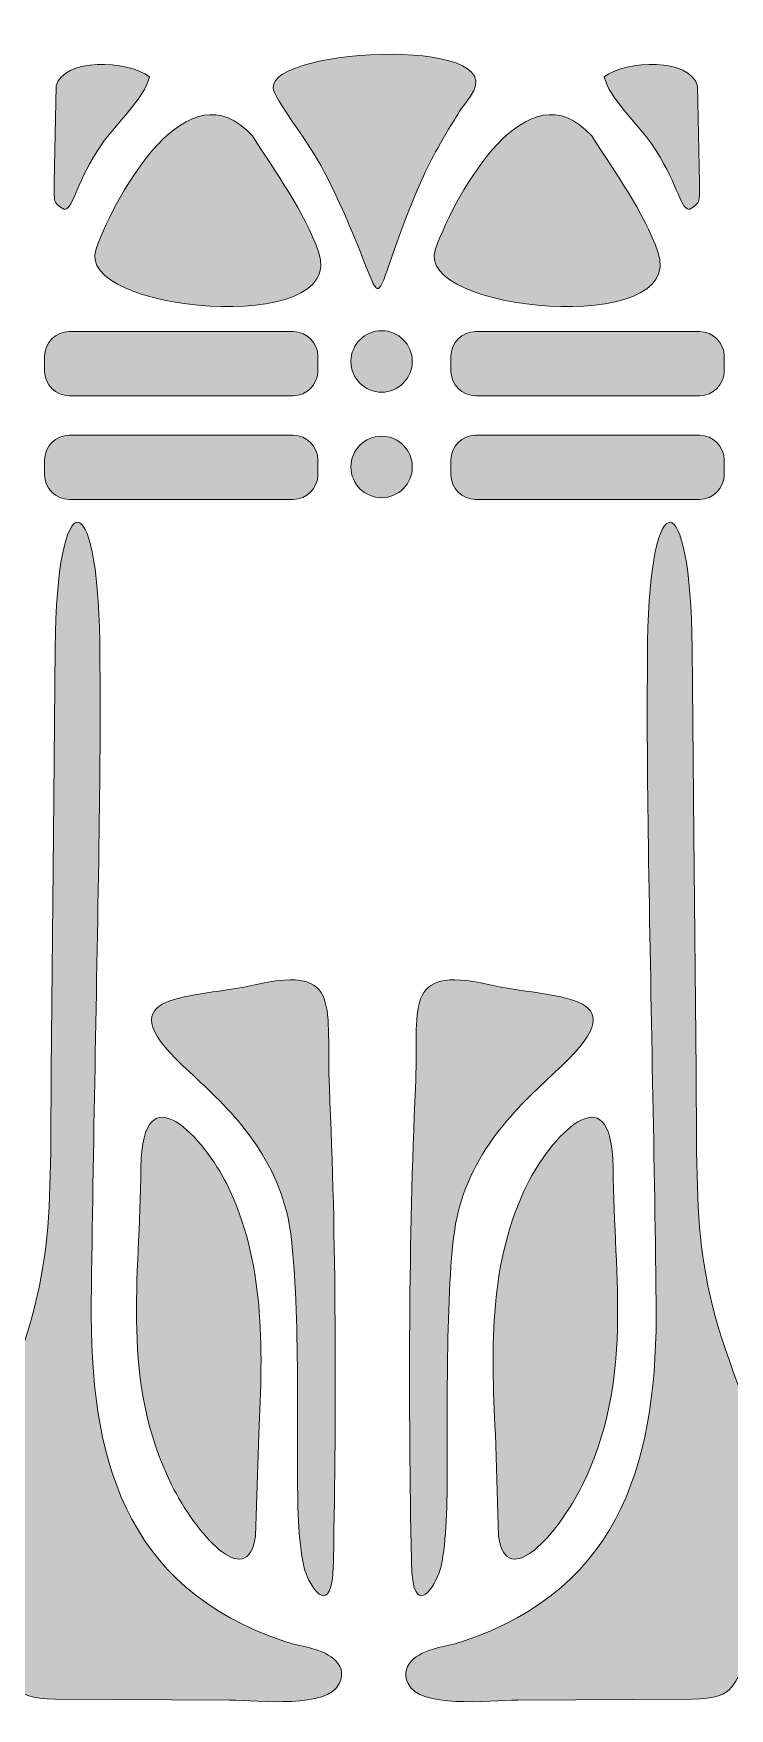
# Model space of a CAD drawing. Header units: inches. Extents: x -128 to 724, y -4 to 847.
# Drawn here: x 423.9 to 510.1, y 639.3 to 846.6 of the extents above; entities that cross this region are included whole.
import ezdxf

# ---------------------------------------------------------------- set-up
doc = ezdxf.new("R2010")
doc.units = ezdxf.units.IN
doc.header["$MEASUREMENT"] = 0
doc.layers.add('图层 1', color=7, linetype='Continuous')

# ---------------------------------------------------------------- blocks, each defined once
blk = doc.blocks.new('block 2')
at = {"layer": '图层 1', "true_color": 0xffffff}
h = blk.add_hatch(color=7, dxfattribs=at)
h.dxf.hatch_style = 2
edge = h.paths.add_edge_path()
edge.add_spline(control_points=[(460.33, 828.72), (469.13, 810.92), (464.23, 810.37), (471.6, 827.56), (472.62, 829.94), (474.03, 832.7), (476.05, 835.9), (476.45, 836.64), (477.25, 837.75), (478.04, 838.82), (483.77, 846.58), (450.95, 844.71), (453.77, 839.26), (455.25, 836.37), (458.35, 832.71), (460.33, 828.72)], knot_values=[0, 0, 0, 0, 1, 1, 1, 2, 2, 2, 3, 3, 3, 4, 4, 4, 5, 5, 5, 5], degree=3, periodic=1)
h = blk.add_hatch(color=7, dxfattribs=at)
h.dxf.hatch_style = 2
edge = h.paths.add_edge_path()
edge.add_spline(control_points=[(427.77, 824.79), (428.93, 824.96), (429.31, 828.46), (432.39, 832.88), (434.16, 835.42), (437.67, 838.53), (438.28, 841.22), (435.51, 843.3), (427.69, 843.58), (426.75, 840.1), (426.75, 840.1), (426.48, 828.04), (426.48, 828.04), (426.57, 825.65), (426.22, 825.74), (427.77, 824.79)], knot_values=[0, 0, 0, 0, 1, 1, 1, 2, 2, 2, 3, 3, 3, 4, 4, 4, 5, 5, 5, 5], degree=3, periodic=1)
h = blk.add_hatch(color=7, dxfattribs=at)
h.dxf.hatch_style = 2
edge = h.paths.add_edge_path()
edge.add_spline(control_points=[(459.24, 819.55), (457.46, 824.58), (453.9, 829.39), (451.04, 833.92), (443.1, 842.73), (434.33, 827.05), (431.68, 819.92), (428.78, 812.15), (463, 808.95), (459.24, 819.55)], knot_values=[0, 0, 0, 0, 1, 1, 1, 2, 2, 2, 3, 3, 3, 3], degree=3, periodic=1)
h = blk.add_hatch(color=7, dxfattribs=at)
h.dxf.hatch_style = 2
edge = h.paths.add_edge_path()
edge.add_spline(control_points=[(501.26, 819.55), (499.48, 824.58), (495.92, 829.39), (493.05, 833.92), (485.12, 842.73), (476.36, 827.05), (473.7, 819.92), (470.81, 812.15), (505.02, 808.95), (501.26, 819.55)], knot_values=[0, 0, 0, 0, 1, 1, 1, 2, 2, 2, 3, 3, 3, 3], degree=3, periodic=1)
h = blk.add_hatch(color=7, dxfattribs=at)
h.dxf.hatch_style = 2
edge = h.paths.add_edge_path()
edge.add_spline(control_points=[(505.11, 824.79), (506.68, 825.74), (506.33, 825.65), (506.4, 828.04), (506.4, 828.04), (506.14, 840.1), (506.14, 840.1), (505.2, 843.58), (497.38, 843.3), (494.61, 841.22), (495.21, 838.53), (498.73, 835.42), (500.49, 832.88), (503.57, 828.46), (503.95, 824.96), (505.11, 824.79)], knot_values=[0, 0, 0, 0, 1, 1, 1, 2, 2, 2, 3, 3, 3, 4, 4, 4, 5, 5, 5, 5], degree=3, periodic=1)
h = blk.add_hatch(color=7, dxfattribs=at)
h.dxf.hatch_style = 2
edge = h.paths.add_edge_path()
edge.add_spline(control_points=[(428.37, 801.74), (428.37, 801.74), (456.08, 801.74), (456.08, 801.74), (457.77, 801.74), (459.15, 803.12), (459.15, 804.81), (459.15, 804.81), (459.15, 806.63), (459.15, 806.63), (459.15, 808.32), (457.77, 809.7), (456.08, 809.7), (456.08, 809.7), (428.37, 809.7), (428.37, 809.7), (426.69, 809.7), (425.31, 808.31), (425.31, 806.63), (425.31, 806.63), (425.31, 804.81), (425.31, 804.81), (425.31, 803.12), (426.69, 801.74), (428.37, 801.74)], knot_values=[0, 0, 0, 0, 1, 1, 1, 2, 2, 2, 3, 3, 3, 4, 4, 4, 5, 5, 5, 6, 6, 6, 7, 7, 7, 8, 8, 8, 8], degree=3, periodic=1)
h = blk.add_hatch(color=7, dxfattribs=at)
h.dxf.hatch_style = 2
edge = h.paths.add_edge_path()
edge.add_spline(control_points=[(467.04, 802.19), (469.13, 802.19), (470.84, 803.9), (470.84, 806), (470.84, 808.09), (469.13, 809.8), (467.04, 809.8), (464.94, 809.8), (463.24, 808.09), (463.24, 806), (463.24, 803.9), (464.94, 802.19), (467.04, 802.19)], knot_values=[0, 0, 0, 0, 1, 1, 1, 2, 2, 2, 3, 3, 3, 4, 4, 4, 4], degree=3, periodic=1)
h = blk.add_hatch(color=7, dxfattribs=at)
h.dxf.hatch_style = 2
edge = h.paths.add_edge_path()
edge.add_spline(control_points=[(478.68, 809.7), (476.99, 809.7), (475.62, 808.31), (475.62, 806.63), (475.62, 806.63), (475.62, 804.81), (475.62, 804.81), (475.62, 803.12), (477, 801.74), (478.68, 801.74), (478.68, 801.74), (506.39, 801.74), (506.39, 801.74), (508.08, 801.74), (509.46, 803.12), (509.46, 804.81), (509.46, 804.81), (509.46, 806.63), (509.46, 806.63), (509.46, 808.32), (508.08, 809.7), (506.39, 809.7), (506.39, 809.7), (478.68, 809.7), (478.68, 809.7)], knot_values=[0, 0, 0, 0, 1, 1, 1, 2, 2, 2, 3, 3, 3, 4, 4, 4, 5, 5, 5, 6, 6, 6, 7, 7, 7, 8, 8, 8, 8], degree=3, periodic=1)
h = blk.add_hatch(color=7, dxfattribs=at)
h.dxf.hatch_style = 2
edge = h.paths.add_edge_path()
edge.add_spline(control_points=[(428.37, 788.91), (428.37, 788.91), (456.08, 788.91), (456.08, 788.91), (457.77, 788.91), (459.15, 790.29), (459.15, 791.98), (459.15, 791.98), (459.15, 793.8), (459.15, 793.8), (459.15, 795.48), (457.77, 796.86), (456.08, 796.86), (456.08, 796.86), (428.37, 796.86), (428.37, 796.86), (426.69, 796.86), (425.31, 795.48), (425.31, 793.8), (425.31, 793.8), (425.31, 791.98), (425.31, 791.98), (425.31, 790.29), (426.69, 788.91), (428.37, 788.91)], knot_values=[0, 0, 0, 0, 1, 1, 1, 2, 2, 2, 3, 3, 3, 4, 4, 4, 5, 5, 5, 6, 6, 6, 7, 7, 7, 8, 8, 8, 8], degree=3, periodic=1)
h = blk.add_hatch(color=7, dxfattribs=at)
h.dxf.hatch_style = 2
edge = h.paths.add_edge_path()
edge.add_spline(control_points=[(467.04, 789.13), (469.13, 789.13), (470.84, 790.84), (470.84, 792.94), (470.84, 795.04), (469.13, 796.74), (467.04, 796.74), (464.94, 796.74), (463.24, 795.04), (463.24, 792.94), (463.24, 790.84), (464.94, 789.13), (467.04, 789.13)], knot_values=[0, 0, 0, 0, 1, 1, 1, 2, 2, 2, 3, 3, 3, 4, 4, 4, 4], degree=3, periodic=1)
h = blk.add_hatch(color=7, dxfattribs=at)
h.dxf.hatch_style = 2
edge = h.paths.add_edge_path()
edge.add_spline(control_points=[(509.46, 791.99), (509.46, 791.99), (509.46, 793.8), (509.46, 793.8), (509.46, 795.48), (508.08, 796.86), (506.39, 796.86), (506.39, 796.86), (478.68, 796.86), (478.68, 796.86), (476.99, 796.86), (475.62, 795.48), (475.62, 793.8), (475.62, 793.8), (475.62, 791.99), (475.62, 791.99), (475.62, 790.29), (477, 788.91), (478.68, 788.91), (478.68, 788.91), (506.39, 788.91), (506.39, 788.91), (508.08, 788.91), (509.46, 790.29), (509.46, 791.99)], knot_values=[0, 0, 0, 0, 1, 1, 1, 2, 2, 2, 3, 3, 3, 4, 4, 4, 5, 5, 5, 6, 6, 6, 7, 7, 7, 8, 8, 8, 8], degree=3, periodic=1)
h = blk.add_hatch(color=7, dxfattribs=at)
h.dxf.hatch_style = 2
edge = h.paths.add_edge_path()
edge.add_spline(control_points=[(412.13, 650.7), (414, 649.08), (417.06, 647.11), (419.25, 645.22), (422.03, 642.82), (420.64, 640.44), (426.68, 640.44), (426.68, 640.44), (448.2, 640.33), (448.2, 640.33), (451.97, 640.26), (460.38, 639.29), (461.8, 642.37), (463.02, 645.04), (460.06, 646.34), (458.01, 646.83), (457.03, 647.07), (456.01, 647.26), (455.18, 647.54), (434.86, 654.23), (430.88, 670.9), (431.09, 689.53), (431.31, 708.96), (431.78, 728.35), (432.06, 747.79), (432.18, 755.64), (432.23, 763.48), (432.13, 771.3), (431.9, 791.08), (426.81, 791.22), (426.61, 770.51), (426.61, 770.51), (426.4, 747.45), (426.4, 747.45), (426.4, 747.45), (426.13, 718.15), (426.13, 718.15), (425.95, 698.08), (426.74, 692.19), (418.14, 672.71), (416.11, 668.31), (410.73, 662.33), (408.03, 657.62), (406.53, 655), (410.52, 652.1), (412.13, 650.7)], knot_values=[0, 0, 0, 0, 1, 1, 1, 2, 2, 2, 3, 3, 3, 4, 4, 4, 5, 5, 5, 6, 6, 6, 7, 7, 7, 8, 8, 8, 9, 9, 9, 10, 10, 10, 11, 11, 11, 12, 12, 12, 13, 13, 13, 14, 14, 14, 15, 15, 15, 15], degree=3, periodic=1)
h = blk.add_hatch(color=7, dxfattribs=at)
h.dxf.hatch_style = 2
edge = h.paths.add_edge_path()
edge.add_spline(control_points=[(524.08, 657.62), (521.39, 662.33), (516.01, 668.31), (513.97, 672.71), (505.37, 692.19), (506.16, 698.08), (505.98, 718.15), (505.98, 718.15), (505.71, 747.45), (505.71, 747.45), (505.71, 747.45), (505.5, 770.5), (505.5, 770.5), (505.31, 791.22), (500.22, 791.07), (499.98, 771.3), (499.89, 763.48), (499.94, 755.64), (500.05, 747.79), (500.33, 728.35), (500.8, 708.96), (501.03, 689.53), (501.23, 670.9), (497.25, 654.23), (476.94, 647.54), (476.1, 647.26), (475.08, 647.07), (474.1, 646.83), (472.06, 646.34), (469.09, 645.04), (470.32, 642.37), (471.74, 639.29), (480.14, 640.26), (483.91, 640.33), (483.91, 640.33), (505.43, 640.44), (505.43, 640.44), (511.47, 640.44), (510.08, 642.82), (512.86, 645.22), (515.05, 647.11), (518.12, 649.08), (519.99, 650.7), (521.59, 652.1), (525.58, 655), (524.08, 657.62)], knot_values=[0, 0, 0, 0, 1, 1, 1, 2, 2, 2, 3, 3, 3, 4, 4, 4, 5, 5, 5, 6, 6, 6, 7, 7, 7, 8, 8, 8, 9, 9, 9, 10, 10, 10, 11, 11, 11, 12, 12, 12, 13, 13, 13, 14, 14, 14, 15, 15, 15, 15], degree=3, periodic=1)
h = blk.add_hatch(color=7, dxfattribs=at)
h.dxf.hatch_style = 2
edge = h.paths.add_edge_path()
edge.add_spline(control_points=[(457.4, 656.9), (457.86, 654.82), (460.19, 651.06), (460.86, 654.89), (460.99, 655.65), (461.05, 656.64), (461.08, 657.78), (461.43, 676.37), (461.43, 697.68), (460.57, 716.09), (460.11, 725.94), (462.31, 731.34), (451.53, 728.88), (443.6, 727.07), (432.62, 728.11), (442.43, 718.83), (446.9, 714.6), (453.1, 709.48), (455.33, 700.56), (456.85, 694.48), (456.63, 675.96), (456.63, 669.25), (456.62, 664.6), (456.7, 660.08), (457.4, 656.9)], knot_values=[0, 0, 0, 0, 1, 1, 1, 2, 2, 2, 3, 3, 3, 4, 4, 4, 5, 5, 5, 6, 6, 6, 7, 7, 7, 8, 8, 8, 8], degree=3, periodic=1)
h = blk.add_hatch(color=7, dxfattribs=at)
h.dxf.hatch_style = 2
edge = h.paths.add_edge_path()
edge.add_spline(control_points=[(471.23, 716.09), (470.37, 697.68), (470.37, 676.37), (470.72, 657.78), (470.74, 656.64), (470.81, 655.65), (470.94, 654.89), (471.61, 651.06), (473.95, 654.82), (474.4, 656.9), (475.09, 660.08), (475.17, 664.6), (475.17, 669.25), (475.17, 675.96), (474.95, 694.48), (476.47, 700.56), (478.7, 709.48), (484.9, 714.6), (489.36, 718.83), (499.17, 728.12), (488.2, 727.08), (480.28, 728.88), (469.48, 731.34), (471.68, 725.94), (471.23, 716.09)], knot_values=[0, 0, 0, 0, 1, 1, 1, 2, 2, 2, 3, 3, 3, 4, 4, 4, 5, 5, 5, 6, 6, 6, 7, 7, 7, 8, 8, 8, 8], degree=3, periodic=1)
h = blk.add_hatch(color=7, dxfattribs=at)
h.dxf.hatch_style = 2
edge = h.paths.add_edge_path()
edge.add_spline(control_points=[(437.24, 706.23), (437.13, 692.13), (434.68, 679.91), (441.04, 666.97), (443.97, 661.01), (450.39, 653.65), (451.43, 660.6), (451.43, 660.6), (451.82, 673.24), (451.82, 673.24), (452.39, 684.27), (452.56, 694.61), (447.86, 704.21), (445.23, 709.55), (437.35, 718.63), (437.24, 706.23)], knot_values=[0, 0, 0, 0, 1, 1, 1, 2, 2, 2, 3, 3, 3, 4, 4, 4, 5, 5, 5, 5], degree=3, periodic=1)
h = blk.add_hatch(color=7, dxfattribs=at)
h.dxf.hatch_style = 2
edge = h.paths.add_edge_path()
edge.add_spline(control_points=[(485.09, 704.21), (480.38, 694.61), (480.54, 684.27), (481.13, 673.24), (481.13, 673.24), (481.51, 660.6), (481.51, 660.6), (482.54, 653.65), (488.98, 661.01), (491.9, 666.96), (498.26, 679.91), (495.82, 692.13), (495.7, 706.23), (495.58, 718.63), (487.71, 709.55), (485.09, 704.21)], knot_values=[0, 0, 0, 0, 1, 1, 1, 2, 2, 2, 3, 3, 3, 4, 4, 4, 5, 5, 5, 5], degree=3, periodic=1)
at = {"layer": '图层 1', "lineweight": 0}
for points, knots in [([(460.33, 828.72), (469.13, 810.92), (464.23, 810.37), (471.6, 827.56), (472.62, 829.94), (474.03, 832.7), (476.05, 835.9), (476.45, 836.64), (477.25, 837.75), (478.04, 838.82), (483.77, 846.58), (450.95, 844.71), (453.77, 839.26), (455.25, 836.37), (458.35, 832.71), (460.33, 828.72)], [0, 0, 0, 0, 1, 1, 1, 2, 2, 2, 3, 3, 3, 4, 4, 4, 5, 5, 5, 5]), ([(427.77, 824.79), (428.93, 824.96), (429.31, 828.46), (432.39, 832.88), (434.16, 835.42), (437.67, 838.53), (438.28, 841.22), (435.51, 843.3), (427.69, 843.58), (426.75, 840.1), (426.75, 840.1), (426.48, 828.04), (426.48, 828.04), (426.57, 825.65), (426.22, 825.74), (427.77, 824.79)], [0, 0, 0, 0, 1, 1, 1, 2, 2, 2, 3, 3, 3, 4, 4, 4, 5, 5, 5, 5]), ([(459.24, 819.55), (457.46, 824.58), (453.9, 829.39), (451.04, 833.92), (443.1, 842.73), (434.33, 827.05), (431.68, 819.92), (428.78, 812.15), (463, 808.95), (459.24, 819.55)], [0, 0, 0, 0, 1, 1, 1, 2, 2, 2, 3, 3, 3, 3]), ([(501.26, 819.55), (499.48, 824.58), (495.92, 829.39), (493.05, 833.92), (485.12, 842.73), (476.36, 827.05), (473.7, 819.92), (470.81, 812.15), (505.02, 808.95), (501.26, 819.55)], [0, 0, 0, 0, 1, 1, 1, 2, 2, 2, 3, 3, 3, 3]), ([(505.11, 824.79), (506.68, 825.74), (506.33, 825.65), (506.4, 828.04), (506.4, 828.04), (506.14, 840.1), (506.14, 840.1), (505.2, 843.58), (497.38, 843.3), (494.61, 841.22), (495.21, 838.53), (498.73, 835.42), (500.49, 832.88), (503.57, 828.46), (503.95, 824.96), (505.11, 824.79)], [0, 0, 0, 0, 1, 1, 1, 2, 2, 2, 3, 3, 3, 4, 4, 4, 5, 5, 5, 5]), ([(428.37, 801.74), (428.37, 801.74), (456.08, 801.74), (456.08, 801.74), (457.77, 801.74), (459.15, 803.12), (459.15, 804.81), (459.15, 804.81), (459.15, 806.63), (459.15, 806.63), (459.15, 808.32), (457.77, 809.7), (456.08, 809.7), (456.08, 809.7), (428.37, 809.7), (428.37, 809.7), (426.69, 809.7), (425.31, 808.31), (425.31, 806.63), (425.31, 806.63), (425.31, 804.81), (425.31, 804.81), (425.31, 803.12), (426.69, 801.74), (428.37, 801.74)], [0, 0, 0, 0, 1, 1, 1, 2, 2, 2, 3, 3, 3, 4, 4, 4, 5, 5, 5, 6, 6, 6, 7, 7, 7, 8, 8, 8, 8]), ([(467.04, 802.19), (469.13, 802.19), (470.84, 803.9), (470.84, 806), (470.84, 808.09), (469.13, 809.8), (467.04, 809.8), (464.94, 809.8), (463.24, 808.09), (463.24, 806), (463.24, 803.9), (464.94, 802.19), (467.04, 802.19)], [0, 0, 0, 0, 1, 1, 1, 2, 2, 2, 3, 3, 3, 4, 4, 4, 4]), ([(478.68, 809.7), (476.99, 809.7), (475.62, 808.31), (475.62, 806.63), (475.62, 806.63), (475.62, 804.81), (475.62, 804.81), (475.62, 803.12), (477, 801.74), (478.68, 801.74), (478.68, 801.74), (506.39, 801.74), (506.39, 801.74), (508.08, 801.74), (509.46, 803.12), (509.46, 804.81), (509.46, 804.81), (509.46, 806.63), (509.46, 806.63), (509.46, 808.32), (508.08, 809.7), (506.39, 809.7), (506.39, 809.7), (478.68, 809.7), (478.68, 809.7)], [0, 0, 0, 0, 1, 1, 1, 2, 2, 2, 3, 3, 3, 4, 4, 4, 5, 5, 5, 6, 6, 6, 7, 7, 7, 8, 8, 8, 8]), ([(428.37, 788.91), (428.37, 788.91), (456.08, 788.91), (456.08, 788.91), (457.77, 788.91), (459.15, 790.29), (459.15, 791.98), (459.15, 791.98), (459.15, 793.8), (459.15, 793.8), (459.15, 795.48), (457.77, 796.86), (456.08, 796.86), (456.08, 796.86), (428.37, 796.86), (428.37, 796.86), (426.69, 796.86), (425.31, 795.48), (425.31, 793.8), (425.31, 793.8), (425.31, 791.98), (425.31, 791.98), (425.31, 790.29), (426.69, 788.91), (428.37, 788.91)], [0, 0, 0, 0, 1, 1, 1, 2, 2, 2, 3, 3, 3, 4, 4, 4, 5, 5, 5, 6, 6, 6, 7, 7, 7, 8, 8, 8, 8]), ([(467.04, 789.13), (469.13, 789.13), (470.84, 790.84), (470.84, 792.94), (470.84, 795.04), (469.13, 796.74), (467.04, 796.74), (464.94, 796.74), (463.24, 795.04), (463.24, 792.94), (463.24, 790.84), (464.94, 789.13), (467.04, 789.13)], [0, 0, 0, 0, 1, 1, 1, 2, 2, 2, 3, 3, 3, 4, 4, 4, 4]), ([(509.46, 791.99), (509.46, 791.99), (509.46, 793.8), (509.46, 793.8), (509.46, 795.48), (508.08, 796.86), (506.39, 796.86), (506.39, 796.86), (478.68, 796.86), (478.68, 796.86), (476.99, 796.86), (475.62, 795.48), (475.62, 793.8), (475.62, 793.8), (475.62, 791.99), (475.62, 791.99), (475.62, 790.29), (477, 788.91), (478.68, 788.91), (478.68, 788.91), (506.39, 788.91), (506.39, 788.91), (508.08, 788.91), (509.46, 790.29), (509.46, 791.99)], [0, 0, 0, 0, 1, 1, 1, 2, 2, 2, 3, 3, 3, 4, 4, 4, 5, 5, 5, 6, 6, 6, 7, 7, 7, 8, 8, 8, 8]), ([(412.13, 650.7), (414, 649.08), (417.06, 647.11), (419.25, 645.22), (422.03, 642.82), (420.64, 640.44), (426.68, 640.44), (426.68, 640.44), (448.2, 640.33), (448.2, 640.33), (451.97, 640.26), (460.38, 639.29), (461.8, 642.37), (463.02, 645.04), (460.06, 646.34), (458.01, 646.83), (457.03, 647.07), (456.01, 647.26), (455.18, 647.54), (434.86, 654.23), (430.88, 670.9), (431.09, 689.53), (431.31, 708.96), (431.78, 728.35), (432.06, 747.79), (432.18, 755.64), (432.23, 763.48), (432.13, 771.3), (431.9, 791.08), (426.81, 791.22), (426.61, 770.51), (426.61, 770.51), (426.4, 747.45), (426.4, 747.45), (426.4, 747.45), (426.13, 718.15), (426.13, 718.15), (425.95, 698.08), (426.74, 692.19), (418.14, 672.71), (416.11, 668.31), (410.73, 662.33), (408.03, 657.62), (406.53, 655), (410.52, 652.1), (412.13, 650.7)], [0, 0, 0, 0, 1, 1, 1, 2, 2, 2, 3, 3, 3, 4, 4, 4, 5, 5, 5, 6, 6, 6, 7, 7, 7, 8, 8, 8, 9, 9, 9, 10, 10, 10, 11, 11, 11, 12, 12, 12, 13, 13, 13, 14, 14, 14, 15, 15, 15, 15]), ([(524.08, 657.62), (521.39, 662.33), (516.01, 668.31), (513.97, 672.71), (505.37, 692.19), (506.16, 698.08), (505.98, 718.15), (505.98, 718.15), (505.71, 747.45), (505.71, 747.45), (505.71, 747.45), (505.5, 770.5), (505.5, 770.5), (505.31, 791.22), (500.22, 791.07), (499.98, 771.3), (499.89, 763.48), (499.94, 755.64), (500.05, 747.79), (500.33, 728.35), (500.8, 708.96), (501.03, 689.53), (501.23, 670.9), (497.25, 654.23), (476.94, 647.54), (476.1, 647.26), (475.08, 647.07), (474.1, 646.83), (472.06, 646.34), (469.09, 645.04), (470.32, 642.37), (471.74, 639.29), (480.14, 640.26), (483.91, 640.33), (483.91, 640.33), (505.43, 640.44), (505.43, 640.44), (511.47, 640.44), (510.08, 642.82), (512.86, 645.22), (515.05, 647.11), (518.12, 649.08), (519.99, 650.7), (521.59, 652.1), (525.58, 655), (524.08, 657.62)], [0, 0, 0, 0, 1, 1, 1, 2, 2, 2, 3, 3, 3, 4, 4, 4, 5, 5, 5, 6, 6, 6, 7, 7, 7, 8, 8, 8, 9, 9, 9, 10, 10, 10, 11, 11, 11, 12, 12, 12, 13, 13, 13, 14, 14, 14, 15, 15, 15, 15]), ([(457.4, 656.9), (457.86, 654.82), (460.19, 651.06), (460.86, 654.89), (460.99, 655.65), (461.05, 656.64), (461.08, 657.78), (461.43, 676.37), (461.43, 697.68), (460.57, 716.09), (460.11, 725.94), (462.31, 731.34), (451.53, 728.88), (443.6, 727.07), (432.62, 728.11), (442.43, 718.83), (446.9, 714.6), (453.1, 709.48), (455.33, 700.56), (456.85, 694.48), (456.63, 675.96), (456.63, 669.25), (456.62, 664.6), (456.7, 660.08), (457.4, 656.9)], [0, 0, 0, 0, 1, 1, 1, 2, 2, 2, 3, 3, 3, 4, 4, 4, 5, 5, 5, 6, 6, 6, 7, 7, 7, 8, 8, 8, 8]), ([(471.23, 716.09), (470.37, 697.68), (470.37, 676.37), (470.72, 657.78), (470.74, 656.64), (470.81, 655.65), (470.94, 654.89), (471.61, 651.06), (473.95, 654.82), (474.4, 656.9), (475.09, 660.08), (475.17, 664.6), (475.17, 669.25), (475.17, 675.96), (474.95, 694.48), (476.47, 700.56), (478.7, 709.48), (484.9, 714.6), (489.36, 718.83), (499.17, 728.12), (488.2, 727.08), (480.28, 728.88), (469.48, 731.34), (471.68, 725.94), (471.23, 716.09)], [0, 0, 0, 0, 1, 1, 1, 2, 2, 2, 3, 3, 3, 4, 4, 4, 5, 5, 5, 6, 6, 6, 7, 7, 7, 8, 8, 8, 8]), ([(437.24, 706.23), (437.13, 692.13), (434.68, 679.91), (441.04, 666.97), (443.97, 661.01), (450.39, 653.65), (451.43, 660.6), (451.43, 660.6), (451.82, 673.24), (451.82, 673.24), (452.39, 684.27), (452.56, 694.61), (447.86, 704.21), (445.23, 709.55), (437.35, 718.63), (437.24, 706.23)], [0, 0, 0, 0, 1, 1, 1, 2, 2, 2, 3, 3, 3, 4, 4, 4, 5, 5, 5, 5]), ([(485.09, 704.21), (480.38, 694.61), (480.54, 684.27), (481.13, 673.24), (481.13, 673.24), (481.51, 660.6), (481.51, 660.6), (482.54, 653.65), (488.98, 661.01), (491.9, 666.96), (498.26, 679.91), (495.82, 692.13), (495.7, 706.23), (495.58, 718.63), (487.71, 709.55), (485.09, 704.21)], [0, 0, 0, 0, 1, 1, 1, 2, 2, 2, 3, 3, 3, 4, 4, 4, 5, 5, 5, 5])]:
    blk.add_open_spline(points, degree=3, knots=knots, dxfattribs=at)

msp = doc.modelspace()

# ---------------------------------------------------------------- block references
at = {"layer": '图层 1'}
msp.add_blockref('block 2', (0, 0), dxfattribs=at)

doc.saveas('drawing.dxf')
